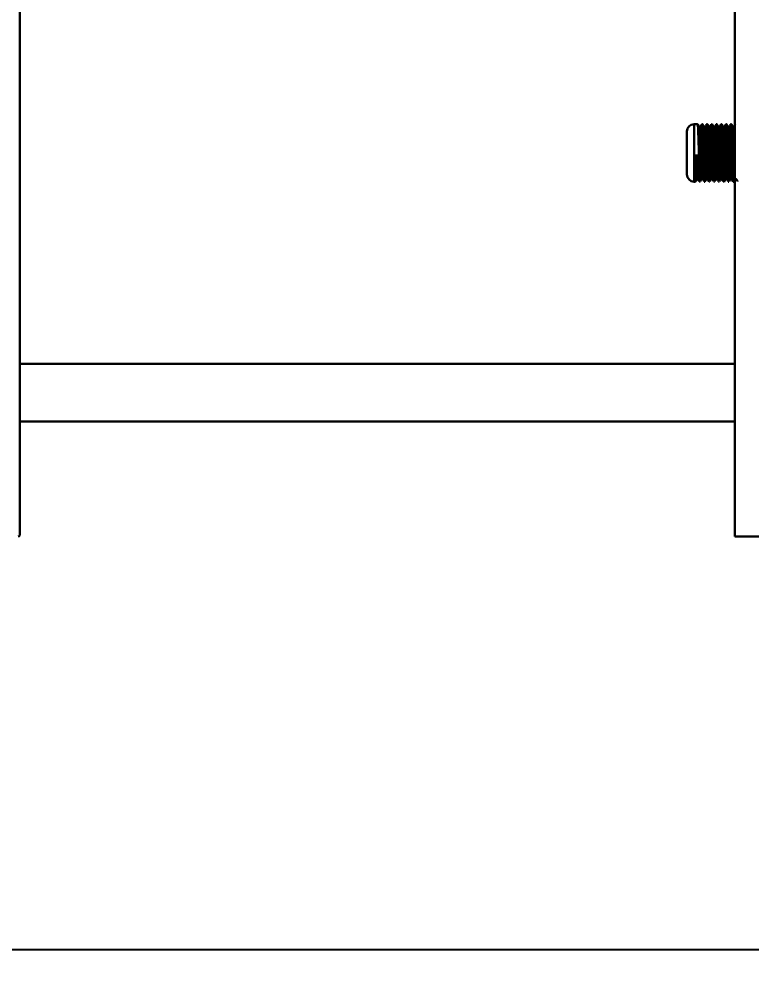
# Model space of a CAD drawing. Header units: millimetres. Extents: x -473 to 6267, y 319 to 3284.
# Drawn here: x 747.8 to 824.1, y 2512.9 to 2611.9 of the extents above; entities that cross this region are included whole.
import ezdxf

# ---------------------------------------------------------------- set-up
doc = ezdxf.new("R2010")
doc.units = ezdxf.units.MM
doc.layers.add('3mm', color=7, linetype='Continuous', lineweight=30)
doc.layers.add('轮廓实线层', color=170, linetype='Continuous')
doc.dimstyles.new('a0', dxfattribs={"dimtxt": 10, "dimasz": 10, "dimexe": 2, "dimexo": 0, "dimgap": 1.524, "dimtad": 1, "dimdec": 1, "dimzin": 0, "dimtxsty": 'Standard', "dimcen": 2.5, "dimazin": 0, "dimtfac": 1, "dimtdec": 1, "dimtmove": 1, "dimatfit": 3, "dimfxl": 1, "dimtzin": 0, "dimarcsym": 0})

# ---------------------------------------------------------------- blocks, each defined once
blk = doc.blocks.new('*D180')
at = {"layer": 'Defpoints', "color": 0, "transparency": 16777216}
for p in [(453.318, 2553.131), (877.318, 2553.128), (453.318, 2514.908)]:
    blk.add_point(p, dxfattribs=at)
at = {"layer": '轮廓实线层', "color": 0, "lineweight": -2, "transparency": 16777216}
for p, q in [((453.318, 2553.131), (453.318, 2512.908)), ((877.318, 2553.128), (877.318, 2512.908)), ((867.318, 2514.908), (463.318, 2514.908))]:
    blk.add_line(p, q, dxfattribs=at)
at = {"layer": '轮廓实线层', "color": 0, "transparency": 16777216}
for points in [[(463.318, 2516.574), (463.318, 2513.241), (453.318, 2514.908)], [(867.318, 2516.574), (867.318, 2513.241), (877.318, 2514.908)]]:
    blk.add_solid(points, dxfattribs=at)
at = {"layer": '轮廓实线层', "color": 0, "transparency": 16777216, "insert": (665.318, 2521.432), "char_height": 10, "attachment_point": 5}
blk.add_mtext('848', dxfattribs=at)

msp = doc.modelspace()

# ---------------------------------------------------------------- linework, layer by layer
at = {"layer": '3mm', "lineweight": 30}
for p, q in [((747.868, 2694.443), (747.868, 2558.131)), ((822.368, 2637.978), (822.368, 2557.978)), ((818.486, 2600.978), (818.118, 2600.978)), ((818.118, 2600.978), (818.118, 2597.721)), ((818.767, 2600.707), (818.644, 2600.707)), ((818.986, 2600.978), (818.923, 2600.978)), ((819.267, 2600.707), (819.144, 2600.707)), ((819.486, 2600.978), (819.423, 2600.978)), ((819.767, 2600.707), (819.644, 2600.707)), ((819.986, 2600.978), (819.923, 2600.978)), ((820.267, 2600.707), (820.144, 2600.707)), ((820.486, 2600.978), (820.423, 2600.978)), ((820.767, 2600.707), (820.644, 2600.707)), ((820.986, 2600.978), (820.923, 2600.978)), ((821.267, 2600.707), (821.144, 2600.707)), ((821.486, 2600.978), (821.423, 2600.978)), ((821.767, 2600.707), (821.644, 2600.707)), ((821.986, 2600.978), (821.923, 2600.978)), ((822.267, 2600.707), (822.144, 2600.707)), ((817.368, 2595.728), (817.368, 2600.228)), ((818.118, 2597.721), (818.555, 2597.721)), ((818.118, 2597.721), (818.118, 2594.978)), ((818.118, 2594.978), (818.236, 2594.978)), ((818.392, 2595.249), (818.515, 2595.249)), ((818.673, 2594.978), (818.736, 2594.978)), ((818.892, 2595.249), (819.015, 2595.249)), ((819.173, 2594.978), (819.236, 2594.978)), ((819.392, 2595.249), (819.515, 2595.249)), ((819.673, 2594.978), (819.736, 2594.978)), ((819.892, 2595.249), (820.015, 2595.249)), ((820.173, 2594.978), (820.236, 2594.978)), ((820.392, 2595.249), (820.515, 2595.249)), ((820.673, 2594.978), (820.736, 2594.978)), ((820.892, 2595.249), (821.015, 2595.249)), ((821.173, 2594.978), (821.236, 2594.978)), ((821.392, 2595.249), (821.515, 2595.249)), ((821.673, 2594.978), (821.736, 2594.978)), ((821.892, 2595.249), (822.015, 2595.249)), ((822.173, 2594.978), (822.236, 2594.978)), ((822.392, 2595.249), (822.515, 2595.249)), ((822.368, 2575.978), (747.868, 2575.978)), ((747.868, 2569.978), (822.368, 2569.978)), ((822.368, 2557.978), (827.368, 2557.978))]:
    msp.add_line(p, q, dxfattribs=at)
for centre, radius, start, end in [((818.118, 2600.228), 0.75, 90, 180), ((818.118, 2595.728), 0.75, 180, 270), ((747.718, 2558.131), 0.15, 270, 0)]:
    msp.add_arc(centre, radius, start, end, dxfattribs=at)
for points, knots in [([(818.486, 2600.939), (818.488, 2600.951), (818.501, 2601.018), (818.524, 2600.686), (818.555, 2599.967), (818.586, 2598.906), (818.618, 2597.716), (818.649, 2596.558), (818.68, 2595.632), (818.709, 2595.055), (818.728, 2595.029), (818.736, 2595.017)], [0, 0, 0, 0, 0.027137, 0.152137, 0.277137, 0.402137, 0.527137, 0.652137, 0.777137, 0.902137, 1, 1, 1, 1]), ([(818.646, 2600.704), (818.62, 2600.749), (818.568, 2600.84), (818.516, 2600.93), (818.489, 2600.975)], [0, 0, 0, 0, 0.4999814, 1, 1, 1, 1]), ([(818.646, 2600.687), (818.647, 2600.691), (818.658, 2600.739), (818.68, 2600.437), (818.711, 2599.789), (818.743, 2598.822), (818.774, 2597.739), (818.805, 2596.686), (818.836, 2595.844), (818.865, 2595.319), (818.884, 2595.295), (818.892, 2595.284)], [0, 0, 0, 0, 0.011733, 0.138697, 0.265661, 0.392626, 0.51959, 0.646554, 0.773518, 0.900482, 1, 1, 1, 1]), ([(818.9, 2600.94), (818.881, 2600.907), (818.835, 2600.828), (818.79, 2600.749), (818.764, 2600.704)], [0, 0, 0, 0, 0.425784, 1, 1, 1, 1]), ([(818.767, 2600.672), (818.769, 2600.683), (818.782, 2600.744), (818.805, 2600.442), (818.836, 2599.787), (818.868, 2598.822), (818.899, 2597.739), (818.93, 2596.686), (818.961, 2595.846), (818.989, 2595.335), (819.006, 2595.309), (819.013, 2595.299)], [0, 0, 0, 0, 0.027548, 0.154472, 0.281395, 0.408319, 0.535243, 0.662167, 0.78909, 0.916014, 1, 1, 1, 1]), ([(818.923, 2600.939), (818.926, 2600.951), (818.938, 2601.018), (818.961, 2600.686), (818.993, 2599.967), (819.024, 2598.906), (819.055, 2597.716), (819.086, 2596.558), (819.118, 2595.632), (819.147, 2595.055), (819.165, 2595.029), (819.173, 2595.017)], [0, 0, 0, 0, 0.027137, 0.152137, 0.277137, 0.402137, 0.527137, 0.652137, 0.777137, 0.902137, 1, 1, 1, 1]), ([(818.986, 2600.939), (818.988, 2600.951), (819.001, 2601.018), (819.024, 2600.686), (819.055, 2599.967), (819.086, 2598.906), (819.118, 2597.716), (819.149, 2596.558), (819.18, 2595.632), (819.209, 2595.055), (819.228, 2595.029), (819.236, 2595.017)], [0, 0, 0, 0, 0.027137, 0.152137, 0.277137, 0.402137, 0.527137, 0.652137, 0.777137, 0.902137, 1, 1, 1, 1]), ([(819.146, 2600.704), (819.12, 2600.749), (819.068, 2600.84), (819.016, 2600.93), (818.989, 2600.975)], [0, 0, 0, 0, 0.4999814, 1, 1, 1, 1]), ([(819.146, 2600.687), (819.147, 2600.691), (819.158, 2600.739), (819.18, 2600.437), (819.211, 2599.789), (819.243, 2598.822), (819.274, 2597.739), (819.305, 2596.686), (819.336, 2595.844), (819.365, 2595.319), (819.384, 2595.295), (819.392, 2595.284)], [0, 0, 0, 0, 0.011733, 0.138697, 0.265661, 0.392626, 0.51959, 0.646554, 0.773518, 0.900482, 1, 1, 1, 1]), ([(819.4, 2600.94), (819.381, 2600.907), (819.335, 2600.828), (819.29, 2600.749), (819.264, 2600.704)], [0, 0, 0, 0, 0.425784, 1, 1, 1, 1]), ([(819.267, 2600.672), (819.269, 2600.683), (819.282, 2600.744), (819.305, 2600.442), (819.336, 2599.787), (819.368, 2598.822), (819.399, 2597.739), (819.43, 2596.686), (819.461, 2595.846), (819.489, 2595.335), (819.506, 2595.309), (819.513, 2595.299)], [0, 0, 0, 0, 0.027548, 0.154472, 0.281395, 0.408319, 0.535243, 0.662167, 0.78909, 0.916014, 1, 1, 1, 1]), ([(819.423, 2600.939), (819.426, 2600.951), (819.438, 2601.018), (819.461, 2600.686), (819.493, 2599.967), (819.524, 2598.906), (819.555, 2597.716), (819.586, 2596.558), (819.618, 2595.632), (819.647, 2595.055), (819.665, 2595.029), (819.673, 2595.017)], [0, 0, 0, 0, 0.027137, 0.152137, 0.277137, 0.402137, 0.527137, 0.652137, 0.777137, 0.902137, 1, 1, 1, 1]), ([(819.486, 2600.939), (819.488, 2600.951), (819.501, 2601.018), (819.524, 2600.686), (819.555, 2599.967), (819.586, 2598.906), (819.618, 2597.716), (819.649, 2596.558), (819.68, 2595.632), (819.709, 2595.055), (819.728, 2595.029), (819.736, 2595.017)], [0, 0, 0, 0, 0.027137, 0.152137, 0.277137, 0.402137, 0.527137, 0.652137, 0.777137, 0.902137, 1, 1, 1, 1]), ([(819.646, 2600.704), (819.62, 2600.749), (819.568, 2600.84), (819.516, 2600.93), (819.489, 2600.975)], [0, 0, 0, 0, 0.4999814, 1, 1, 1, 1]), ([(819.646, 2600.687), (819.647, 2600.691), (819.658, 2600.739), (819.68, 2600.437), (819.711, 2599.789), (819.743, 2598.822), (819.774, 2597.739), (819.805, 2596.686), (819.836, 2595.844), (819.865, 2595.319), (819.884, 2595.295), (819.892, 2595.284)], [0, 0, 0, 0, 0.011733, 0.138697, 0.265661, 0.392626, 0.51959, 0.646554, 0.773518, 0.900482, 1, 1, 1, 1]), ([(819.9, 2600.94), (819.881, 2600.907), (819.835, 2600.828), (819.79, 2600.749), (819.764, 2600.704)], [0, 0, 0, 0, 0.425784, 1, 1, 1, 1]), ([(819.767, 2600.672), (819.769, 2600.683), (819.782, 2600.744), (819.805, 2600.442), (819.836, 2599.787), (819.868, 2598.822), (819.899, 2597.739), (819.93, 2596.686), (819.961, 2595.846), (819.989, 2595.335), (820.006, 2595.309), (820.013, 2595.299)], [0, 0, 0, 0, 0.027548, 0.154472, 0.281395, 0.408319, 0.535243, 0.662167, 0.78909, 0.916014, 1, 1, 1, 1]), ([(819.923, 2600.939), (819.926, 2600.951), (819.938, 2601.018), (819.961, 2600.686), (819.993, 2599.967), (820.024, 2598.906), (820.055, 2597.716), (820.086, 2596.558), (820.118, 2595.632), (820.147, 2595.055), (820.165, 2595.029), (820.173, 2595.017)], [0, 0, 0, 0, 0.027137, 0.152137, 0.277137, 0.402137, 0.527137, 0.652137, 0.777137, 0.902137, 1, 1, 1, 1]), ([(819.986, 2600.939), (819.988, 2600.951), (820.001, 2601.018), (820.024, 2600.686), (820.055, 2599.967), (820.086, 2598.906), (820.118, 2597.716), (820.149, 2596.558), (820.18, 2595.632), (820.209, 2595.055), (820.228, 2595.029), (820.236, 2595.017)], [0, 0, 0, 0, 0.027137, 0.152137, 0.277137, 0.402137, 0.527137, 0.652137, 0.777137, 0.902137, 1, 1, 1, 1]), ([(820.146, 2600.704), (820.12, 2600.749), (820.068, 2600.84), (820.016, 2600.93), (819.989, 2600.975)], [0, 0, 0, 0, 0.4999814, 1, 1, 1, 1]), ([(820.146, 2600.687), (820.147, 2600.691), (820.158, 2600.739), (820.18, 2600.437), (820.211, 2599.789), (820.243, 2598.822), (820.274, 2597.739), (820.305, 2596.686), (820.336, 2595.844), (820.365, 2595.319), (820.384, 2595.295), (820.392, 2595.284)], [0, 0, 0, 0, 0.011733, 0.138697, 0.265661, 0.392626, 0.51959, 0.646554, 0.773518, 0.900482, 1, 1, 1, 1]), ([(820.4, 2600.94), (820.381, 2600.907), (820.335, 2600.828), (820.29, 2600.749), (820.264, 2600.704)], [0, 0, 0, 0, 0.425784, 1, 1, 1, 1]), ([(820.267, 2600.672), (820.269, 2600.683), (820.282, 2600.744), (820.305, 2600.442), (820.336, 2599.787), (820.368, 2598.822), (820.399, 2597.739), (820.43, 2596.686), (820.461, 2595.846), (820.489, 2595.335), (820.506, 2595.309), (820.513, 2595.299)], [0, 0, 0, 0, 0.027548, 0.154472, 0.281395, 0.408319, 0.535243, 0.662167, 0.78909, 0.916014, 1, 1, 1, 1]), ([(820.423, 2600.939), (820.426, 2600.951), (820.438, 2601.018), (820.461, 2600.686), (820.493, 2599.967), (820.524, 2598.906), (820.555, 2597.716), (820.586, 2596.558), (820.618, 2595.632), (820.647, 2595.055), (820.665, 2595.029), (820.673, 2595.017)], [0, 0, 0, 0, 0.0271368, 0.1521368, 0.2771368, 0.4021368, 0.5271368, 0.6521368, 0.7771368, 0.9021368, 1, 1, 1, 1]), ([(820.486, 2600.939), (820.488, 2600.951), (820.501, 2601.018), (820.524, 2600.686), (820.555, 2599.967), (820.586, 2598.906), (820.618, 2597.716), (820.649, 2596.558), (820.68, 2595.632), (820.709, 2595.055), (820.728, 2595.029), (820.736, 2595.017)], [0, 0, 0, 0, 0.027137, 0.152137, 0.277137, 0.402137, 0.527137, 0.652137, 0.777137, 0.902137, 1, 1, 1, 1]), ([(820.646, 2600.704), (820.62, 2600.749), (820.568, 2600.84), (820.516, 2600.93), (820.489, 2600.975)], [0, 0, 0, 0, 0.4999814, 1, 1, 1, 1]), ([(820.646, 2600.687), (820.647, 2600.691), (820.658, 2600.739), (820.68, 2600.437), (820.711, 2599.789), (820.743, 2598.822), (820.774, 2597.739), (820.805, 2596.686), (820.836, 2595.844), (820.865, 2595.319), (820.884, 2595.295), (820.892, 2595.284)], [0, 0, 0, 0, 0.011733, 0.138697, 0.265661, 0.392626, 0.51959, 0.646554, 0.773518, 0.900482, 1, 1, 1, 1]), ([(820.9, 2600.94), (820.881, 2600.907), (820.835, 2600.828), (820.79, 2600.749), (820.764, 2600.704)], [0, 0, 0, 0, 0.425784, 1, 1, 1, 1]), ([(820.767, 2600.672), (820.769, 2600.683), (820.782, 2600.744), (820.805, 2600.442), (820.836, 2599.787), (820.868, 2598.822), (820.899, 2597.739), (820.93, 2596.686), (820.961, 2595.846), (820.989, 2595.335), (821.006, 2595.309), (821.013, 2595.299)], [0, 0, 0, 0, 0.027548, 0.154472, 0.281395, 0.408319, 0.535243, 0.662167, 0.78909, 0.916014, 1, 1, 1, 1]), ([(820.923, 2600.939), (820.926, 2600.951), (820.938, 2601.018), (820.961, 2600.686), (820.993, 2599.967), (821.024, 2598.906), (821.055, 2597.716), (821.086, 2596.558), (821.118, 2595.632), (821.147, 2595.055), (821.165, 2595.029), (821.173, 2595.017)], [0, 0, 0, 0, 0.027137, 0.152137, 0.277137, 0.402137, 0.527137, 0.652137, 0.777137, 0.902137, 1, 1, 1, 1]), ([(820.986, 2600.939), (820.988, 2600.951), (821.001, 2601.018), (821.024, 2600.686), (821.055, 2599.967), (821.086, 2598.906), (821.118, 2597.716), (821.149, 2596.558), (821.18, 2595.632), (821.209, 2595.055), (821.228, 2595.029), (821.236, 2595.017)], [0, 0, 0, 0, 0.027137, 0.152137, 0.277137, 0.402137, 0.527137, 0.652137, 0.777137, 0.902137, 1, 1, 1, 1]), ([(821.146, 2600.704), (821.12, 2600.749), (821.068, 2600.84), (821.016, 2600.93), (820.989, 2600.975)], [0, 0, 0, 0, 0.4999814, 1, 1, 1, 1]), ([(821.146, 2600.687), (821.147, 2600.691), (821.158, 2600.739), (821.18, 2600.437), (821.211, 2599.789), (821.243, 2598.822), (821.274, 2597.739), (821.305, 2596.686), (821.336, 2595.844), (821.365, 2595.319), (821.384, 2595.295), (821.392, 2595.284)], [0, 0, 0, 0, 0.011733, 0.138697, 0.265661, 0.392626, 0.51959, 0.646554, 0.773518, 0.900482, 1, 1, 1, 1]), ([(821.4, 2600.94), (821.381, 2600.907), (821.335, 2600.828), (821.29, 2600.749), (821.264, 2600.704)], [0, 0, 0, 0, 0.425784, 1, 1, 1, 1]), ([(821.267, 2600.672), (821.269, 2600.683), (821.282, 2600.744), (821.305, 2600.442), (821.336, 2599.787), (821.368, 2598.822), (821.399, 2597.739), (821.43, 2596.686), (821.461, 2595.846), (821.489, 2595.335), (821.506, 2595.309), (821.513, 2595.299)], [0, 0, 0, 0, 0.027548, 0.154472, 0.281395, 0.408319, 0.535243, 0.662167, 0.78909, 0.916014, 1, 1, 1, 1]), ([(821.423, 2600.939), (821.426, 2600.951), (821.438, 2601.018), (821.461, 2600.686), (821.493, 2599.967), (821.524, 2598.906), (821.555, 2597.716), (821.586, 2596.558), (821.618, 2595.632), (821.647, 2595.055), (821.665, 2595.029), (821.673, 2595.017)], [0, 0, 0, 0, 0.027137, 0.152137, 0.277137, 0.402137, 0.527137, 0.652137, 0.777137, 0.902137, 1, 1, 1, 1]), ([(821.486, 2600.939), (821.488, 2600.951), (821.501, 2601.018), (821.524, 2600.686), (821.555, 2599.967), (821.586, 2598.906), (821.618, 2597.716), (821.649, 2596.558), (821.68, 2595.632), (821.709, 2595.055), (821.728, 2595.029), (821.736, 2595.017)], [0, 0, 0, 0, 0.027137, 0.152137, 0.277137, 0.402137, 0.527137, 0.652137, 0.777137, 0.902137, 1, 1, 1, 1]), ([(821.646, 2600.704), (821.62, 2600.749), (821.568, 2600.84), (821.516, 2600.93), (821.489, 2600.975)], [0, 0, 0, 0, 0.4999814, 1, 1, 1, 1]), ([(821.646, 2600.687), (821.647, 2600.691), (821.658, 2600.739), (821.68, 2600.437), (821.711, 2599.789), (821.743, 2598.822), (821.774, 2597.739), (821.805, 2596.686), (821.836, 2595.844), (821.865, 2595.319), (821.884, 2595.295), (821.892, 2595.284)], [0, 0, 0, 0, 0.011733, 0.138697, 0.265661, 0.392626, 0.51959, 0.646554, 0.773518, 0.900482, 1, 1, 1, 1]), ([(821.9, 2600.94), (821.881, 2600.907), (821.835, 2600.828), (821.79, 2600.749), (821.764, 2600.704)], [0, 0, 0, 0, 0.425784, 1, 1, 1, 1]), ([(821.767, 2600.672), (821.769, 2600.683), (821.782, 2600.744), (821.805, 2600.442), (821.836, 2599.787), (821.868, 2598.822), (821.899, 2597.739), (821.93, 2596.686), (821.961, 2595.846), (821.989, 2595.335), (822.006, 2595.309), (822.013, 2595.299)], [0, 0, 0, 0, 0.027548, 0.154472, 0.281395, 0.408319, 0.535243, 0.662167, 0.78909, 0.916014, 1, 1, 1, 1]), ([(821.923, 2600.939), (821.926, 2600.951), (821.938, 2601.018), (821.961, 2600.686), (821.993, 2599.967), (822.024, 2598.906), (822.055, 2597.716), (822.086, 2596.558), (822.118, 2595.632), (822.147, 2595.055), (822.165, 2595.029), (822.173, 2595.017)], [0, 0, 0, 0, 0.027137, 0.152137, 0.277137, 0.402137, 0.527137, 0.652137, 0.777137, 0.902137, 1, 1, 1, 1]), ([(821.986, 2600.939), (821.988, 2600.951), (822.001, 2601.018), (822.024, 2600.686), (822.055, 2599.967), (822.086, 2598.906), (822.118, 2597.716), (822.149, 2596.558), (822.18, 2595.632), (822.209, 2595.055), (822.228, 2595.029), (822.236, 2595.017)], [0, 0, 0, 0, 0.027137, 0.152137, 0.277137, 0.402137, 0.527137, 0.652137, 0.777137, 0.902137, 1, 1, 1, 1]), ([(822.146, 2600.704), (822.12, 2600.749), (822.068, 2600.84), (822.016, 2600.93), (821.989, 2600.975)], [0, 0, 0, 0, 0.4999814, 1, 1, 1, 1]), ([(822.146, 2600.687), (822.147, 2600.691), (822.158, 2600.739), (822.18, 2600.437), (822.211, 2599.789), (822.243, 2598.823), (822.274, 2597.737), (822.305, 2596.694), (822.336, 2595.817), (822.357, 2595.523), (822.368, 2595.376)], [0, 0, 0, 0, 0.013029, 0.154025, 0.295021, 0.436017, 0.577013, 0.718008, 0.859004, 1, 1, 1, 1]), ([(822.4, 2600.94), (822.381, 2600.907), (822.335, 2600.828), (822.29, 2600.749), (822.264, 2600.704)], [0, 0, 0, 0, 0.425784, 1, 1, 1, 1]), ([(818.118, 2597.721), (818.128, 2597.333), (818.149, 2596.557), (818.18, 2595.633), (818.209, 2595.055), (818.228, 2595.029), (818.236, 2595.017)], [0, 0, 0, 0, 0.264347, 0.528694, 0.793041, 1, 1, 1, 1]), ([(818.274, 2597.744), (818.284, 2597.391), (818.305, 2596.685), (818.336, 2595.844), (818.365, 2595.319), (818.384, 2595.295), (818.392, 2595.284)], [0, 0, 0, 0, 0.264283, 0.528566, 0.792849, 1, 1, 1, 1]), ([(818.399, 2597.744), (818.409, 2597.391), (818.43, 2596.685), (818.461, 2595.846), (818.489, 2595.335), (818.506, 2595.309), (818.513, 2595.299)], [0, 0, 0, 0, 0.273097, 0.546194, 0.819291, 1, 1, 1, 1]), ([(818.555, 2597.721), (818.566, 2597.333), (818.586, 2596.557), (818.618, 2595.633), (818.647, 2595.055), (818.665, 2595.029), (818.673, 2595.017)], [0, 0, 0, 0, 0.264347, 0.528694, 0.793041, 1, 1, 1, 1]), ([(818.239, 2594.981), (818.266, 2595.026), (818.318, 2595.116), (818.37, 2595.207), (818.396, 2595.252)], [0, 0, 0, 0, 0.500019, 1, 1, 1, 1]), ([(818.514, 2595.252), (818.54, 2595.207), (818.585, 2595.128), (818.631, 2595.049), (818.65, 2595.016)], [0, 0, 0, 0, 0.574216, 1, 1, 1, 1]), ([(818.758, 2595.012), (818.778, 2595.047), (818.824, 2595.127), (818.87, 2595.207), (818.896, 2595.252)], [0, 0, 0, 0, 0.434677, 1, 1, 1, 1]), ([(819.014, 2595.252), (819.04, 2595.207), (819.085, 2595.128), (819.131, 2595.049), (819.15, 2595.016)], [0, 0, 0, 0, 0.574216, 1, 1, 1, 1]), ([(819.239, 2594.981), (819.266, 2595.026), (819.318, 2595.116), (819.37, 2595.207), (819.396, 2595.252)], [0, 0, 0, 0, 0.500019, 1, 1, 1, 1]), ([(819.514, 2595.252), (819.54, 2595.207), (819.585, 2595.128), (819.631, 2595.049), (819.65, 2595.016)], [0, 0, 0, 0, 0.574216, 1, 1, 1, 1]), ([(819.758, 2595.012), (819.778, 2595.047), (819.824, 2595.127), (819.87, 2595.207), (819.896, 2595.252)], [0, 0, 0, 0, 0.434677, 1, 1, 1, 1]), ([(820.014, 2595.252), (820.04, 2595.207), (820.085, 2595.128), (820.131, 2595.049), (820.15, 2595.016)], [0, 0, 0, 0, 0.574216, 1, 1, 1, 1]), ([(820.258, 2595.012), (820.278, 2595.047), (820.324, 2595.127), (820.37, 2595.207), (820.396, 2595.252)], [0, 0, 0, 0, 0.434677, 1, 1, 1, 1]), ([(820.514, 2595.252), (820.54, 2595.207), (820.585, 2595.128), (820.631, 2595.049), (820.65, 2595.016)], [0, 0, 0, 0, 0.574216, 1, 1, 1, 1]), ([(820.758, 2595.012), (820.778, 2595.047), (820.824, 2595.127), (820.87, 2595.207), (820.896, 2595.252)], [0, 0, 0, 0, 0.434677, 1, 1, 1, 1]), ([(821.014, 2595.252), (821.04, 2595.207), (821.085, 2595.128), (821.131, 2595.049), (821.15, 2595.016)], [0, 0, 0, 0, 0.574216, 1, 1, 1, 1]), ([(821.239, 2594.981), (821.266, 2595.026), (821.318, 2595.116), (821.37, 2595.207), (821.396, 2595.252)], [0, 0, 0, 0, 0.500019, 1, 1, 1, 1]), ([(821.514, 2595.252), (821.54, 2595.207), (821.585, 2595.128), (821.631, 2595.049), (821.65, 2595.016)], [0, 0, 0, 0, 0.574216, 1, 1, 1, 1]), ([(821.758, 2595.012), (821.778, 2595.047), (821.824, 2595.127), (821.87, 2595.207), (821.896, 2595.252)], [0, 0, 0, 0, 0.434677, 1, 1, 1, 1]), ([(822.014, 2595.252), (822.04, 2595.207), (822.085, 2595.128), (822.131, 2595.049), (822.15, 2595.016)], [0, 0, 0, 0, 0.574216, 1, 1, 1, 1]), ([(822.258, 2595.012), (822.278, 2595.047), (822.324, 2595.127), (822.37, 2595.207), (822.396, 2595.252)], [0, 0, 0, 0, 0.434677, 1, 1, 1, 1]), ([(822.514, 2595.252), (822.54, 2595.207), (822.585, 2595.128), (822.631, 2595.049), (822.65, 2595.016)], [0, 0, 0, 0, 0.574216, 1, 1, 1, 1])]:
    msp.add_open_spline(points, degree=3, knots=knots, dxfattribs=at)

# ---------------------------------------------------------------- dimensions: what is measured, and where the dimension line sits
at = {"layer": '轮廓实线层'}
dim = msp.add_linear_dim(base=(453.318, 2514.908), p1=(877.318, 2553.128), p2=(453.318, 2553.131), text='848', dimstyle='a0', dxfattribs=at)
dim.commit()
dim.dimension.update_dxf_attribs({"geometry": '*D180', "text_midpoint": (665.318, 2521.432)})

doc.saveas('drawing.dxf')
